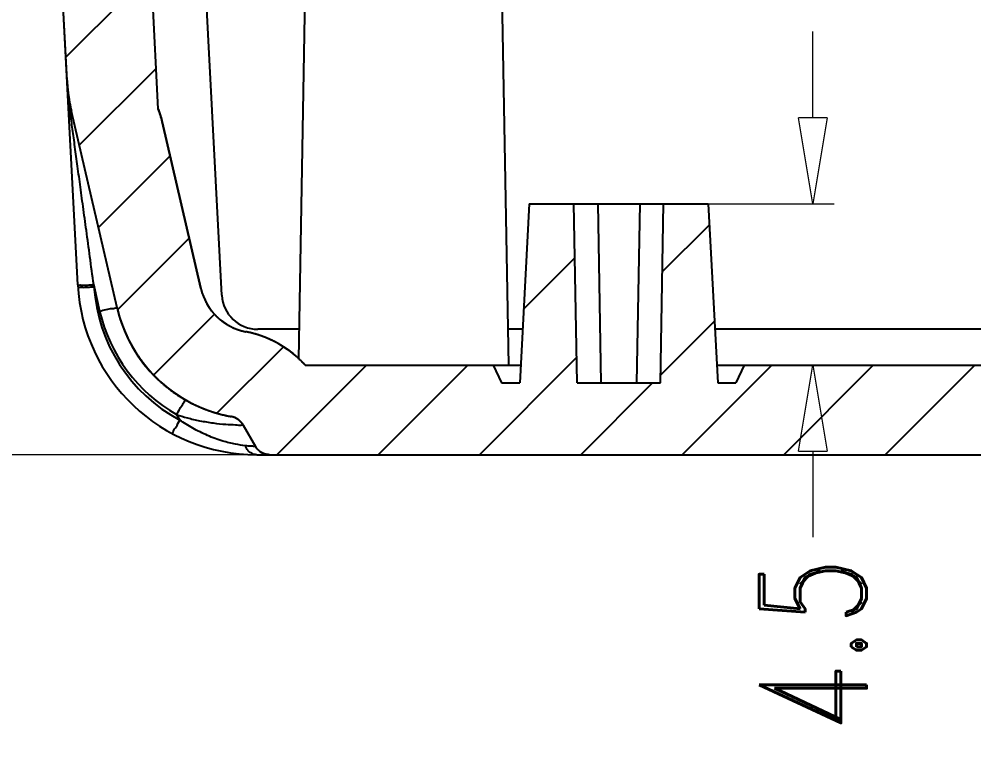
# Model space of a CAD drawing. Header units: millimetres. Extents: x 3537 to 3861, y 1181 to 1410.
# Drawn here: x 3581.55 to 3608.19, y 1195.96 to 1216.26 of the extents above; entities that cross this region are included whole.
import ezdxf

# ---------------------------------------------------------------- set-up
doc = ezdxf.new("R2010")
doc.units = ezdxf.units.MM
doc.layers.add('dim', color=82, linetype='Continuous', lineweight=9)
doc.styles.add('ROMAND', font='romand.shx', dxfattribs={"width": 0.75, "bigfont": 'gbcbig.shx'})
doc.dimstyles.new('YanXiu', dxfattribs={"dimtxt": 2.5, "dimasz": 2.2, "dimexe": 1, "dimexo": 0, "dimgap": 0.66, "dimtad": 0, "dimzin": 9, "dimdsep": 46, "dimtxsty": 'ROMAND', "dimblk": 'CLOSEDBLANK', "dimcen": 0, "dimclrd": 3, "dimclre": 3, "dimclrt": 7, "dimazin": 2, "dimtfac": 1, "dimtofl": 0, "dimtmove": 0, "dimatfit": 3, "dimldrblk": 'CLOSEDBLANK', "dimfxl": 1, "dimlwd": 5, "dimlwe": 5, "dimarcsym": 0})

# ---------------------------------------------------------------- blocks, each defined once
blk = doc.blocks.new('_ClosedBlank')
at = {"color": 0, "linetype": 'ByBlock', "lineweight": -2}
for p, q in [((-1, 0.167), (0, 0)), ((-1, 0.167), (-1, -0.167)), ((0, 0), (-1, -0.167))]:
    blk.add_line(p, q, dxfattribs=at)
blk = doc.blocks.new('*D37')
at = {"layer": 'Defpoints', "color": 0}
for p in [(3600.778, 1211.107), (3601.778, 1206.607), (3603.694, 1206.607)]:
    blk.add_point(p, dxfattribs=at)
at = {"layer": 'dim', "color": 3, "lineweight": 5}
for p, q in [((3603.694, 1213.507), (3603.694, 1215.907)), ((3600.778, 1211.107), (3604.294, 1211.107)), ((3601.778, 1206.607), (3604.294, 1206.607)), ((3603.694, 1204.207), (3603.694, 1201.807))]:
    blk.add_line(p, q, dxfattribs=at)
at = {"layer": 'dim', "color": 3, "lineweight": 5, "xscale": 2.4, "yscale": 2.4, "zscale": 2.4}
for p, rotation in [((3603.694, 1211.107), 270), ((3603.694, 1206.607), 90)]:
    blk.add_blockref('_ClosedBlank', p, dxfattribs=dict(at, rotation=rotation))
at = {"layer": 'dim', "color": 7, "insert": (3603.694, 1198.796), "char_height": 3, "attachment_point": 5, "rotation": 90, "style": 'ROMAND'}
blk.add_mtext('4.5', dxfattribs=at)
blk = doc.blocks.new('*D68')
at = {"layer": 'Defpoints', "color": 0}
for p in [(3588.538, 1229.607), (3578.397, 1204.107), (3588.538, 1204.107)]:
    blk.add_point(p, dxfattribs=at)
at = {"layer": 'dim', "color": 3, "lineweight": 5}
for p, q in [((3588.538, 1229.607), (3577.798, 1229.607)), ((3578.397, 1227.207), (3578.397, 1220.938)), ((3578.397, 1206.507), (3578.397, 1212.775)), ((3588.538, 1204.107), (3577.798, 1204.107))]:
    blk.add_line(p, q, dxfattribs=at)
at = {"layer": 'dim', "color": 3, "lineweight": 5, "xscale": 2.4, "yscale": 2.4, "zscale": 2.4}
for p, rotation in [((3578.397, 1229.607), 90), ((3578.397, 1204.107), 270)]:
    blk.add_blockref('_ClosedBlank', p, dxfattribs=dict(at, rotation=rotation))
at = {"layer": 'dim', "color": 7, "insert": (3578.397, 1216.857), "char_height": 3, "attachment_point": 5, "rotation": 90, "style": 'ROMAND'}
blk.add_mtext('25.5', dxfattribs=at)

msp = doc.modelspace()

# ---------------------------------------------------------------- hatches: boundary and pattern name
at = {"linetype": 'Continuous'}
h = msp.add_hatch(dxfattribs=at)
h.set_pattern_fill('DEFAULT__1', color=40, scale=2, angle=45, style=0, pattern_type=0)
h.set_pattern_definition([(45, (3259.1924, 1114.9763), (-1.414214, 1.414214), [])])
edge = h.paths.add_edge_path()
edge.add_line((3584.428, 1217.107), (3585.256, 1217.107))
edge.add_line((3585.431, 1213.752), (3585.256, 1217.107))
edge.add_spline(control_points=[(3585.431, 1213.752), (3585.475, 1213.634), (3585.511, 1213.513), (3585.54, 1213.39)], knot_values=[0, 0, 0, 0, 1, 1, 1, 1], weights=[1, 0.998678, 0.998678, 1], degree=3, periodic=0)
edge.add_line((3586.62, 1208.744), (3585.54, 1213.39))
edge.add_spline(control_points=[(3586.62, 1208.744), (3586.767, 1208.11), (3587.236, 1207.659), (3587.875, 1207.536)], knot_values=[0, 0, 0, 0, 1, 1, 1, 1], weights=[1, 0.892482, 0.892482, 1], degree=3, periodic=0)
edge.add_spline(control_points=[(3589.528, 1206.607), (3589.088, 1207.091), (3588.517, 1207.412), (3587.875, 1207.536)], knot_values=[0, 0, 0, 0, 1, 1, 1, 1], weights=[1, 0.965849, 0.965849, 1], degree=3, periodic=0)
edge.add_line((3589.528, 1206.607), (3594.778, 1206.607))
edge.add_line((3594.778, 1206.607), (3595.012, 1206.107))
edge.add_line((3595.012, 1206.107), (3595.516, 1206.107))
edge.add_line((3595.778, 1211.107), (3595.516, 1206.107))
edge.add_line((3595.778, 1211.107), (3597.028, 1211.107))
edge.add_line((3597.116, 1206.107), (3597.028, 1211.107))
edge.add_line((3597.116, 1206.107), (3599.441, 1206.107))
edge.add_line((3599.441, 1206.107), (3599.528, 1211.107))
edge.add_line((3599.528, 1211.107), (3600.778, 1211.107))
edge.add_line((3600.778, 1211.107), (3601.04, 1206.107))
edge.add_line((3601.04, 1206.107), (3601.545, 1206.107))
edge.add_line((3601.778, 1206.607), (3601.545, 1206.107))
edge.add_line((3601.778, 1206.607), (3621.278, 1206.607))
edge.add_line((3621.278, 1204.107), (3621.278, 1206.607))
edge.add_line((3588.538, 1204.107), (3621.278, 1204.107))
edge.add_spline(control_points=[(3588.538, 1204.107), (3588.373, 1204.107), (3588.231, 1204.189), (3588.148, 1204.332)], knot_values=[0, 0, 0, 0, 1, 1, 1, 1], weights=[1, 0.910684, 0.910684, 1], degree=3, periodic=0)
edge.add_line((3587.803, 1204.93), (3588.148, 1204.332))
edge.add_spline(control_points=[(3587.803, 1204.93), (3587.729, 1205.059), (3587.607, 1205.145), (3587.46, 1205.172)], knot_values=[0, 0, 0, 0, 1, 1, 1, 1], weights=[1, 0.938387, 0.938387, 1], degree=3, periodic=0)
edge.add_spline(control_points=[(3584.282, 1208.201), (3584.654, 1206.6), (3585.844, 1205.467), (3587.46, 1205.172)], knot_values=[0, 0, 0, 0, 1, 1, 1, 1], weights=[1, 0.890642, 0.890642, 1], degree=3, periodic=0)
edge.add_line((3584.282, 1208.201), (3583.009, 1213.677))
edge.add_spline(control_points=[(3582.886, 1214.547), (3582.902, 1214.254), (3582.943, 1213.963), (3583.009, 1213.677)], knot_values=[0, 0, 0, 0, 1, 1, 1, 1], weights=[1, 0.997419, 0.997419, 1], degree=3, periodic=0)
edge.add_line((3582.886, 1214.547), (3582.778, 1216.607))
edge.add_line((3582.778, 1216.607), (3583.628, 1216.607))
edge.add_line((3583.628, 1216.607), (3583.641, 1218.107))
edge.add_line((3584.42, 1218.107), (3583.641, 1218.107))
edge.add_line((3584.428, 1217.107), (3584.42, 1218.107))
edge = h.paths.add_edge_path()
edge.add_line((3621.278, 1204.107), (3621.278, 1206.607))
edge.add_line((3621.278, 1204.107), (3621.278, 1206.607))
edge = h.paths.add_edge_path()
edge.add_line((3658.128, 1217.107), (3657.301, 1217.107))
edge.add_line((3658.128, 1217.107), (3658.137, 1218.107))
edge.add_line((3658.915, 1218.107), (3658.137, 1218.107))
edge.add_line((3658.928, 1216.607), (3658.915, 1218.107))
edge.add_line((3659.778, 1216.607), (3658.928, 1216.607))
edge.add_line((3659.67, 1214.547), (3659.778, 1216.607))
edge.add_spline(control_points=[(3659.67, 1214.547), (3659.655, 1214.254), (3659.614, 1213.963), (3659.547, 1213.677)], knot_values=[0, 0, 0, 0, 1, 1, 1, 1], weights=[1, 0.997419, 0.997419, 1], degree=3, periodic=0)
edge.add_line((3659.547, 1213.677), (3658.275, 1208.201))
edge.add_spline(control_points=[(3655.097, 1205.172), (3656.713, 1205.467), (3657.903, 1206.6), (3658.275, 1208.201)], knot_values=[0, 0, 0, 0, 1, 1, 1, 1], weights=[1, 0.890642, 0.890642, 1], degree=3, periodic=0)
edge.add_spline(control_points=[(3654.754, 1204.93), (3654.828, 1205.059), (3654.95, 1205.145), (3655.097, 1205.172)], knot_values=[0, 0, 0, 0, 1, 1, 1, 1], weights=[1, 0.938387, 0.938387, 1], degree=3, periodic=0)
edge.add_line((3654.754, 1204.93), (3654.408, 1204.332))
edge.add_spline(control_points=[(3654.019, 1204.107), (3654.183, 1204.107), (3654.326, 1204.189), (3654.408, 1204.332)], knot_values=[0, 0, 0, 0, 1, 1, 1, 1], weights=[1, 0.910684, 0.910684, 1], degree=3, periodic=0)
edge.add_line((3654.019, 1204.107), (3653.178, 1204.107))
edge.add_line((3653.178, 1204.107), (3653.178, 1204.607))
edge.add_line((3653.178, 1204.607), (3651.878, 1205.907))
edge.add_line((3651.878, 1217.007), (3651.878, 1205.907))
edge.add_line((3653.028, 1217.007), (3651.878, 1217.007))
edge.add_line((3653.028, 1217.007), (3653.219, 1206.107))
edge.add_line((3653.795, 1206.107), (3653.219, 1206.107))
edge.add_line((3654.434, 1207.477), (3653.795, 1206.107))
edge.add_spline(control_points=[(3654.434, 1207.477), (3654.516, 1207.5), (3654.598, 1207.52), (3654.682, 1207.536)], knot_values=[0, 0, 0, 0, 1, 1, 1, 1], weights=[1, 0.9994, 0.9994, 1], degree=3, periodic=0)
edge.add_spline(control_points=[(3654.682, 1207.536), (3655.321, 1207.659), (3655.79, 1208.11), (3655.937, 1208.744)], knot_values=[0, 0, 0, 0, 1, 1, 1, 1], weights=[1, 0.892482, 0.892482, 1], degree=3, periodic=0)
edge.add_line((3657.017, 1213.39), (3655.937, 1208.744))
edge.add_spline(control_points=[(3657.125, 1213.752), (3657.082, 1213.634), (3657.045, 1213.513), (3657.017, 1213.39)], knot_values=[0, 0, 0, 0, 1, 1, 1, 1], weights=[1, 0.998678, 0.998678, 1], degree=3, periodic=0)
edge.add_line((3657.125, 1213.752), (3657.301, 1217.107))
edge = h.paths.add_edge_path()
edge.add_line((3647.378, 1204.107), (3621.278, 1204.107))
edge.add_line((3621.278, 1204.107), (3621.278, 1206.607))
edge.add_line((3646.528, 1206.607), (3621.278, 1206.607))
edge.add_line((3646.762, 1206.107), (3646.528, 1206.607))
edge.add_line((3647.338, 1206.107), (3646.762, 1206.107))
edge.add_line((3647.528, 1217.007), (3647.338, 1206.107))
edge.add_line((3648.678, 1217.007), (3647.528, 1217.007))
edge.add_line((3648.678, 1217.007), (3648.678, 1205.907))
edge.add_line((3647.378, 1204.607), (3648.678, 1205.907))
edge.add_line((3647.378, 1204.107), (3647.378, 1204.607))

# ---------------------------------------------------------------- linework, layer by layer
at = {"color": 7, "linetype": 'Continuous'}
for p, q in [((3585.431, 1213.752), (3585.256, 1217.107)), ((3585.431, 1213.752), (3585.256, 1217.107)), ((3587.206, 1208.554), (3586.758, 1217.107)), ((3589.35, 1206.767), (3589.528, 1217.007)), ((3595.21, 1206.607), (3595.028, 1217.007)), ((3583.185, 1208.845), (3582.778, 1216.607)), ((3582.886, 1214.547), (3582.778, 1216.607)), ((3584.282, 1208.201), (3583.009, 1213.677)), ((3584.282, 1208.201), (3583.009, 1213.677)), ((3586.62, 1208.744), (3585.54, 1213.39)), ((3585.54, 1213.39), (3586.62, 1208.744)), ((3586.62, 1208.744), (3585.54, 1213.39)), ((3595.778, 1211.107), (3595.516, 1206.107)), ((3595.778, 1211.107), (3595.516, 1206.107)), ((3595.778, 1211.107), (3600.778, 1211.107)), ((3595.778, 1211.107), (3597.028, 1211.107)), ((3597.116, 1206.107), (3597.028, 1211.107)), ((3597.116, 1206.107), (3597.028, 1211.107)), ((3597.693, 1211.107), (3597.78, 1206.107)), ((3598.864, 1211.107), (3598.777, 1206.107)), ((3599.441, 1206.107), (3599.528, 1211.107)), ((3599.441, 1206.107), (3599.528, 1211.107)), ((3599.528, 1211.107), (3600.778, 1211.107)), ((3600.778, 1211.107), (3601.04, 1206.107)), ((3600.778, 1211.107), (3601.04, 1206.107)), ((3583.638, 1208.789), (3583.795, 1208.113)), ((3589.364, 1207.607), (3588.205, 1207.607)), ((3595.595, 1207.607), (3595.192, 1207.607)), ((3641.595, 1207.607), (3600.962, 1207.607)), ((3589.528, 1206.607), (3595.543, 1206.607)), ((3589.528, 1206.607), (3594.778, 1206.607)), ((3594.778, 1206.607), (3595.012, 1206.107)), ((3594.778, 1206.607), (3595.012, 1206.107)), ((3601.014, 1206.607), (3647.347, 1206.607)), ((3601.778, 1206.607), (3601.545, 1206.107)), ((3601.778, 1206.607), (3601.545, 1206.107)), ((3601.778, 1206.607), (3621.278, 1206.607)), ((3595.012, 1206.107), (3595.516, 1206.107)), ((3595.012, 1206.107), (3595.516, 1206.107)), ((3597.116, 1206.107), (3599.441, 1206.107)), ((3597.116, 1206.107), (3599.441, 1206.107)), ((3601.04, 1206.107), (3601.545, 1206.107)), ((3601.04, 1206.107), (3601.545, 1206.107)), ((3585.943, 1205.226), (3586.032, 1205.072)), ((3587.803, 1204.93), (3588.148, 1204.332)), ((3587.803, 1204.93), (3588.148, 1204.332)), ((3588.178, 1204.107), (3654.379, 1204.107)), ((3588.538, 1204.107), (3621.278, 1204.107))]:
    msp.add_line(p, q, dxfattribs=at)
for centre, radius, start, end in [((3587.879, 1214.809), 5, 183, 193.0861), ((3592.338, 1215.044), 9.465, 183.0057, 186.5223), ((3592.618, 1215.074), 9.746, 186.5153, 187.7463), ((3592.782, 1215.096), 9.911, 187.7442, 188.2296), ((3582.618, 1212.711), 3, 13.0869, 20.3044), ((3588.178, 1209.107), 5, 183.0003, 269.996), ((3592.072, 1209.993), 8.519, 187.7413, 188.1203), ((3588.178, 1209.084), 4.55, 183.717, 241.851), ((3588.178, 1209.107), 1.6, 193.0881, 259.0749), ((3588.178, 1209.107), 1.6, 193.0861, 259.0749), ((3588.205, 1208.607), 1, 183, 270), ((3588.178, 1209.107), 4, 193.0861, 230.9595), ((3588.178, 1209.107), 4, 193.0861, 259.6537), ((3588.178, 1209.131), 4.5, 193.0862, 240.2186), ((3587.306, 1204.59), 3, 42.2378, 79.0749), ((3587.713, 1205.233), 2.239, 54.3325, 57.5016), ((3588.178, 1209.107), 4, 236.1036, 259.6537), ((3587.37, 1204.68), 0.5, 30, 79.6537), ((3587.37, 1204.68), 0.5, 30, 79.6537), ((3588.538, 1204.557), 0.45, 210.0007, 270.0014)]:
    msp.add_arc(centre, radius, start, end, dxfattribs=at)
for points, start_tangent, end_tangent in [([(3582.886, 1214.547), (3582.889, 1214.492), (3582.893, 1214.438), (3582.898, 1214.383), (3582.903, 1214.328), (3582.908, 1214.273), (3582.914, 1214.218), (3582.921, 1214.164), (3582.929, 1214.109), (3582.937, 1214.055), (3582.945, 1214), (3582.954, 1213.946), (3582.964, 1213.892), (3582.975, 1213.838), (3582.986, 1213.784), (3582.997, 1213.73), (3583.009, 1213.677)], (0.052336, -0.99863), (0.226415, -0.974031)), ([(3582.928, 1213.756), (3582.934, 1213.729), (3582.949, 1213.702), (3582.972, 1213.677)], (0.05234, -0.998629), (0.756532, -0.653956)), ([(3585.431, 1213.752), (3585.44, 1213.73), (3585.447, 1213.708), (3585.455, 1213.685), (3585.463, 1213.663), (3585.47, 1213.64), (3585.477, 1213.618), (3585.484, 1213.595), (3585.491, 1213.573), (3585.498, 1213.55), (3585.505, 1213.527), (3585.511, 1213.505), (3585.517, 1213.482), (3585.523, 1213.459), (3585.529, 1213.436), (3585.534, 1213.413), (3585.54, 1213.39)], (0.346995, -0.937867), (0.226415, -0.974031)), ([(3582.972, 1213.677), (3582.999, 1213.679)], (0.994141, 0.108091), (0.996334, 0.085549)), ([(3583.63, 1208.845), (3583.523, 1209.63), (3583.425, 1210.356), (3583.333, 1211.027), (3583.249, 1211.647), (3583.171, 1212.222), (3583.098, 1212.757), (3583.031, 1213.246), (3582.972, 1213.677)], (-0.134646, 0.990894), (-0.135148, 0.990825)), ([(3582.999, 1213.679), (3583.009, 1213.677)], (0.996334, 0.085549), (0.226415, -0.974031)), ([(3583.185, 1208.845), (3583.219, 1208.838), (3583.316, 1208.835), (3583.46, 1208.838)], (0.052464, -0.998623), (0.998893, 0.047045)), ([(3583.189, 1208.782), (3583.223, 1208.776), (3583.321, 1208.775)], (0.065372, -0.997861), (0.998184, -0.060235)), ([(3583.321, 1208.775), (3583.466, 1208.78), (3583.638, 1208.789)], (0.998184, -0.060235), (0.997907, 0.064669)), ([(3583.46, 1208.838), (3583.63, 1208.845)], (0.998893, 0.047045), (0.998663, 0.05169)), ([(3586.62, 1208.744), (3586.623, 1208.731), (3586.626, 1208.718), (3586.63, 1208.705), (3586.633, 1208.691), (3586.637, 1208.678), (3586.641, 1208.665), (3586.644, 1208.651), (3586.648, 1208.638), (3586.653, 1208.625), (3586.657, 1208.612), (3586.661, 1208.598), (3586.666, 1208.585), (3586.67, 1208.572), (3586.675, 1208.559), (3586.68, 1208.545), (3586.685, 1208.532), (3586.69, 1208.519), (3586.695, 1208.506), (3586.701, 1208.493), (3586.706, 1208.48), (3586.712, 1208.467), (3586.718, 1208.454), (3586.723, 1208.441), (3586.729, 1208.428), (3586.736, 1208.415), (3586.742, 1208.402), (3586.748, 1208.389), (3586.755, 1208.376), (3586.761, 1208.363), (3586.768, 1208.351), (3586.775, 1208.338), (3586.782, 1208.325), (3586.789, 1208.313), (3586.796, 1208.3), (3586.804, 1208.287), (3586.811, 1208.275), (3586.819, 1208.263), (3586.827, 1208.25), (3586.835, 1208.238), (3586.843, 1208.226), (3586.851, 1208.213), (3586.859, 1208.201), (3586.867, 1208.189), (3586.876, 1208.177), (3586.884, 1208.165), (3586.893, 1208.154), (3586.902, 1208.142), (3586.911, 1208.13), (3586.92, 1208.118), (3586.929, 1208.107), (3586.938, 1208.095), (3586.948, 1208.084), (3586.957, 1208.073), (3586.967, 1208.062), (3586.976, 1208.05), (3586.986, 1208.039), (3586.996, 1208.028), (3587.006, 1208.017), (3587.016, 1208.007), (3587.027, 1207.996), (3587.037, 1207.985), (3587.047, 1207.975), (3587.058, 1207.964), (3587.068, 1207.954), (3587.079, 1207.944), (3587.09, 1207.934), (3587.101, 1207.924), (3587.112, 1207.914), (3587.123, 1207.904), (3587.134, 1207.894), (3587.145, 1207.885), (3587.157, 1207.875), (3587.168, 1207.866), (3587.18, 1207.857), (3587.191, 1207.847), (3587.203, 1207.838), (3587.215, 1207.829), (3587.226, 1207.821), (3587.238, 1207.812), (3587.25, 1207.803), (3587.262, 1207.795), (3587.274, 1207.786), (3587.287, 1207.778), (3587.299, 1207.77), (3587.311, 1207.762), (3587.323, 1207.754), (3587.336, 1207.746), (3587.348, 1207.739), (3587.361, 1207.731), (3587.374, 1207.724), (3587.386, 1207.716), (3587.399, 1207.709), (3587.412, 1207.702), (3587.424, 1207.695), (3587.437, 1207.689), (3587.45, 1207.682), (3587.463, 1207.675), (3587.476, 1207.669), (3587.489, 1207.663), (3587.502, 1207.657), (3587.515, 1207.651), (3587.528, 1207.645), (3587.541, 1207.639), (3587.555, 1207.633), (3587.568, 1207.628), (3587.581, 1207.622), (3587.594, 1207.617), (3587.607, 1207.612), (3587.621, 1207.607), (3587.634, 1207.602), (3587.647, 1207.597), (3587.661, 1207.593), (3587.674, 1207.588), (3587.687, 1207.584), (3587.701, 1207.579), (3587.714, 1207.575), (3587.728, 1207.571), (3587.741, 1207.567), (3587.754, 1207.564), (3587.768, 1207.56), (3587.781, 1207.557), (3587.795, 1207.553), (3587.808, 1207.55), (3587.822, 1207.547), (3587.835, 1207.544), (3587.848, 1207.541), (3587.862, 1207.538), (3587.875, 1207.536)], (0.226415, -0.974031), (0.981876, -0.189525)), ([(3583.795, 1208.113), (3583.98, 1208.154), (3584.138, 1208.185), (3584.244, 1208.201), (3584.282, 1208.201)], (0.974154, 0.225883), (0.226415, -0.974031)), ([(3584.282, 1208.201), (3584.29, 1208.168), (3584.298, 1208.134), (3584.307, 1208.101), (3584.316, 1208.067), (3584.325, 1208.034), (3584.334, 1208), (3584.344, 1207.967), (3584.354, 1207.933), (3584.365, 1207.9), (3584.375, 1207.867), (3584.386, 1207.833), (3584.398, 1207.8), (3584.409, 1207.766), (3584.421, 1207.733), (3584.434, 1207.7), (3584.446, 1207.667), (3584.459, 1207.634), (3584.473, 1207.6), (3584.486, 1207.567), (3584.5, 1207.534), (3584.514, 1207.501), (3584.529, 1207.469), (3584.544, 1207.436), (3584.559, 1207.403), (3584.575, 1207.37), (3584.591, 1207.338), (3584.607, 1207.305), (3584.623, 1207.273), (3584.64, 1207.241), (3584.657, 1207.209), (3584.675, 1207.177), (3584.692, 1207.145), (3584.71, 1207.113), (3584.729, 1207.081), (3584.748, 1207.05), (3584.767, 1207.018), (3584.786, 1206.987), (3584.806, 1206.956), (3584.826, 1206.925), (3584.846, 1206.894), (3584.866, 1206.864), (3584.887, 1206.833), (3584.908, 1206.803), (3584.93, 1206.773), (3584.952, 1206.743), (3584.974, 1206.713), (3584.996, 1206.683), (3585.019, 1206.654), (3585.042, 1206.624), (3585.065, 1206.595), (3585.088, 1206.567), (3585.112, 1206.538), (3585.136, 1206.509), (3585.16, 1206.481), (3585.185, 1206.453), (3585.21, 1206.425), (3585.235, 1206.398), (3585.26, 1206.37), (3585.286, 1206.343), (3585.312, 1206.316), (3585.338, 1206.29), (3585.365, 1206.263), (3585.391, 1206.237), (3585.418, 1206.211), (3585.445, 1206.186), (3585.473, 1206.16), (3585.5, 1206.135), (3585.528, 1206.11), (3585.556, 1206.086), (3585.585, 1206.061), (3585.613, 1206.037), (3585.642, 1206.013), (3585.671, 1205.99), (3585.7, 1205.967), (3585.73, 1205.944), (3585.759, 1205.921), (3585.789, 1205.899), (3585.819, 1205.877), (3585.849, 1205.855), (3585.879, 1205.833), (3585.91, 1205.812), (3585.94, 1205.791), (3585.971, 1205.771), (3586.002, 1205.75), (3586.033, 1205.73), (3586.065, 1205.711), (3586.096, 1205.691), (3586.128, 1205.672), (3586.16, 1205.653), (3586.191, 1205.635), (3586.223, 1205.617), (3586.256, 1205.599), (3586.288, 1205.581), (3586.32, 1205.564), (3586.353, 1205.547), (3586.385, 1205.531), (3586.418, 1205.515), (3586.451, 1205.499), (3586.484, 1205.483), (3586.517, 1205.468), (3586.55, 1205.453), (3586.583, 1205.438), (3586.616, 1205.424), (3586.65, 1205.41), (3586.683, 1205.397), (3586.717, 1205.383), (3586.75, 1205.37), (3586.784, 1205.358), (3586.817, 1205.345), (3586.851, 1205.333), (3586.885, 1205.322), (3586.918, 1205.31), (3586.952, 1205.299), (3586.986, 1205.288), (3587.02, 1205.278), (3587.054, 1205.268), (3587.088, 1205.258), (3587.121, 1205.249), (3587.155, 1205.24), (3587.189, 1205.231), (3587.223, 1205.222), (3587.257, 1205.214), (3587.291, 1205.206), (3587.325, 1205.199), (3587.359, 1205.191), (3587.392, 1205.185), (3587.426, 1205.178), (3587.46, 1205.172)], (0.226415, -0.974031), (0.98374, -0.179598)), ([(3589.528, 1206.607), (3589.508, 1206.628), (3589.487, 1206.65), (3589.467, 1206.672), (3589.446, 1206.693), (3589.425, 1206.714), (3589.404, 1206.735), (3589.382, 1206.756), (3589.36, 1206.777), (3589.339, 1206.797), (3589.316, 1206.817), (3589.294, 1206.837), (3589.271, 1206.857), (3589.248, 1206.877), (3589.225, 1206.896), (3589.202, 1206.915), (3589.179, 1206.934), (3589.155, 1206.953), (3589.131, 1206.971), (3589.107, 1206.99), (3589.083, 1207.008), (3589.058, 1207.025), (3589.033, 1207.043), (3589.009, 1207.06), (3588.983, 1207.077), (3588.958, 1207.094), (3588.933, 1207.111), (3588.907, 1207.127), (3588.881, 1207.143), (3588.855, 1207.159), (3588.829, 1207.175), (3588.803, 1207.19), (3588.777, 1207.205), (3588.75, 1207.22), (3588.723, 1207.234), (3588.696, 1207.249), (3588.669, 1207.262), (3588.642, 1207.276), (3588.615, 1207.29), (3588.588, 1207.303), (3588.56, 1207.315), (3588.533, 1207.328), (3588.505, 1207.34), (3588.477, 1207.352), (3588.449, 1207.364), (3588.421, 1207.375), (3588.393, 1207.386), (3588.365, 1207.397), (3588.336, 1207.408), (3588.308, 1207.418), (3588.279, 1207.428), (3588.251, 1207.437), (3588.222, 1207.447), (3588.193, 1207.456), (3588.165, 1207.465), (3588.136, 1207.473), (3588.107, 1207.481), (3588.078, 1207.489), (3588.049, 1207.497), (3588.02, 1207.504), (3587.991, 1207.511), (3587.962, 1207.517), (3587.933, 1207.524), (3587.904, 1207.53), (3587.875, 1207.536)], (-0.67221, 0.740361), (-0.981876, 0.189525)), ([(3585.943, 1205.226), (3586.036, 1205.385), (3586.115, 1205.519), (3586.17, 1205.606), (3586.192, 1205.635)], (0.497604, 0.867404), (0.867885, -0.496765)), ([(3585.943, 1205.226), (3586.243, 1205.134), (3586.586, 1205.054), (3586.965, 1204.992), (3587.319, 1204.956)], (0.946291, -0.323317), (0.998885, -0.047212)), ([(3585.82, 1204.698), (3585.851, 1204.746), (3585.928, 1204.882), (3586.032, 1205.072)], (0.881638, -0.471927), (0.472665, 0.881242)), ([(3587.856, 1204.358), (3587.589, 1204.399), (3587.228, 1204.488), (3586.807, 1204.643), (3586.391, 1204.849), (3586.032, 1205.072)], (-0.994266, 0.106935), (-0.824571, 0.565758)), ([(3587.319, 1204.956), (3587.584, 1204.94), (3587.747, 1204.934)], (0.998885, -0.047212), (0.980865, 0.194692)), ([(3587.803, 1204.93), (3587.8, 1204.935), (3587.796, 1204.941), (3587.793, 1204.947), (3587.789, 1204.952), (3587.786, 1204.958), (3587.782, 1204.963), (3587.778, 1204.969), (3587.774, 1204.974), (3587.77, 1204.98), (3587.766, 1204.985), (3587.762, 1204.99), (3587.758, 1204.996), (3587.753, 1205.001), (3587.749, 1205.006), (3587.745, 1205.011), (3587.74, 1205.016), (3587.736, 1205.021), (3587.731, 1205.026), (3587.726, 1205.031), (3587.721, 1205.036), (3587.716, 1205.04), (3587.711, 1205.045), (3587.706, 1205.05), (3587.701, 1205.054), (3587.696, 1205.059), (3587.691, 1205.063), (3587.686, 1205.068), (3587.68, 1205.072), (3587.675, 1205.076), (3587.669, 1205.08), (3587.664, 1205.084), (3587.658, 1205.088), (3587.652, 1205.092), (3587.647, 1205.096), (3587.641, 1205.1), (3587.635, 1205.104), (3587.629, 1205.107), (3587.623, 1205.111), (3587.618, 1205.114), (3587.612, 1205.118), (3587.606, 1205.121), (3587.599, 1205.124), (3587.593, 1205.127), (3587.587, 1205.13), (3587.581, 1205.133), (3587.575, 1205.136), (3587.569, 1205.139), (3587.562, 1205.141), (3587.556, 1205.144), (3587.55, 1205.146), (3587.543, 1205.149), (3587.537, 1205.151), (3587.531, 1205.153), (3587.524, 1205.155), (3587.518, 1205.157), (3587.511, 1205.159), (3587.505, 1205.161), (3587.499, 1205.163), (3587.492, 1205.165), (3587.486, 1205.166), (3587.479, 1205.168), (3587.473, 1205.169), (3587.466, 1205.17), (3587.46, 1205.172)], (-0.5, 0.866025), (-0.98374, 0.179598)), ([(3587.747, 1204.934), (3587.803, 1204.93)], (0.980865, 0.194692), (0.498768, -0.866736)), ([(3587.935, 1204.225), (3587.856, 1204.358)], (-0.655203, 0.755453), (-0.364206, 0.931318)), ([(3588.148, 1204.332), (3588.118, 1204.332), (3588.02, 1204.341), (3587.856, 1204.358)], (0.510161, -0.860079), (-0.994227, 0.107293)), ([(3588.013, 1204.157), (3587.935, 1204.225)], (-0.837994, 0.54568), (-0.655203, 0.755453)), ([(3588.178, 1204.107), (3588.048, 1204.137), (3588.013, 1204.157)], (-1, -0.000177), (-0.837994, 0.54568)), ([(3588.538, 1204.107), (3588.531, 1204.107), (3588.524, 1204.107), (3588.517, 1204.107), (3588.51, 1204.107), (3588.503, 1204.108), (3588.496, 1204.109), (3588.488, 1204.109), (3588.481, 1204.11), (3588.474, 1204.111), (3588.467, 1204.112), (3588.46, 1204.113), (3588.452, 1204.115), (3588.445, 1204.116), (3588.438, 1204.118), (3588.431, 1204.12), (3588.424, 1204.121), (3588.417, 1204.123), (3588.409, 1204.125), (3588.402, 1204.128), (3588.395, 1204.13), (3588.388, 1204.132), (3588.381, 1204.135), (3588.374, 1204.138), (3588.367, 1204.14), (3588.36, 1204.143), (3588.353, 1204.146), (3588.347, 1204.149), (3588.34, 1204.153), (3588.333, 1204.156), (3588.326, 1204.16), (3588.32, 1204.163), (3588.313, 1204.167), (3588.307, 1204.171), (3588.3, 1204.175), (3588.294, 1204.179), (3588.288, 1204.183), (3588.281, 1204.187), (3588.275, 1204.191), (3588.269, 1204.196), (3588.263, 1204.2), (3588.257, 1204.205), (3588.252, 1204.21), (3588.246, 1204.215), (3588.24, 1204.219), (3588.235, 1204.224), (3588.229, 1204.229), (3588.224, 1204.235), (3588.219, 1204.24), (3588.213, 1204.245), (3588.208, 1204.251), (3588.203, 1204.256), (3588.198, 1204.261), (3588.194, 1204.267), (3588.189, 1204.273), (3588.185, 1204.278), (3588.18, 1204.284), (3588.176, 1204.29), (3588.172, 1204.296), (3588.167, 1204.302), (3588.163, 1204.307), (3588.16, 1204.313), (3588.156, 1204.319), (3588.152, 1204.326), (3588.148, 1204.332)], (-1, 0), (-0.5, 0.866025))]:
    msp.add_spline(points, degree=3, dxfattribs=dict(at, start_tangent=start_tangent, end_tangent=end_tangent))

# ---------------------------------------------------------------- dimensions: what is measured, and where the dimension line sits
at = {"layer": 'dim'}
for base, p1, p2, picture, middle in [((3578.397, 1204.107), (3588.538, 1229.607), (3588.538, 1204.107), '*D68', (3578.397, 1216.857)), ((3603.694, 1206.607), (3600.778, 1211.107), (3601.778, 1206.607), '*D37', (3603.694, 1198.796))]:
    dim = msp.add_linear_dim(base=base, p1=p1, p2=p2, angle=90, dimstyle='YanXiu', override={"dimtxt": 3, "dimasz": 2.4, "dimexe": 0.5997, "dimgap": 0.5997, "dimzin": 8}, dxfattribs=at)
    dim.commit()
    dim.dimension.update_dxf_attribs({"geometry": picture, "text_midpoint": middle})

doc.saveas('drawing.dxf')
